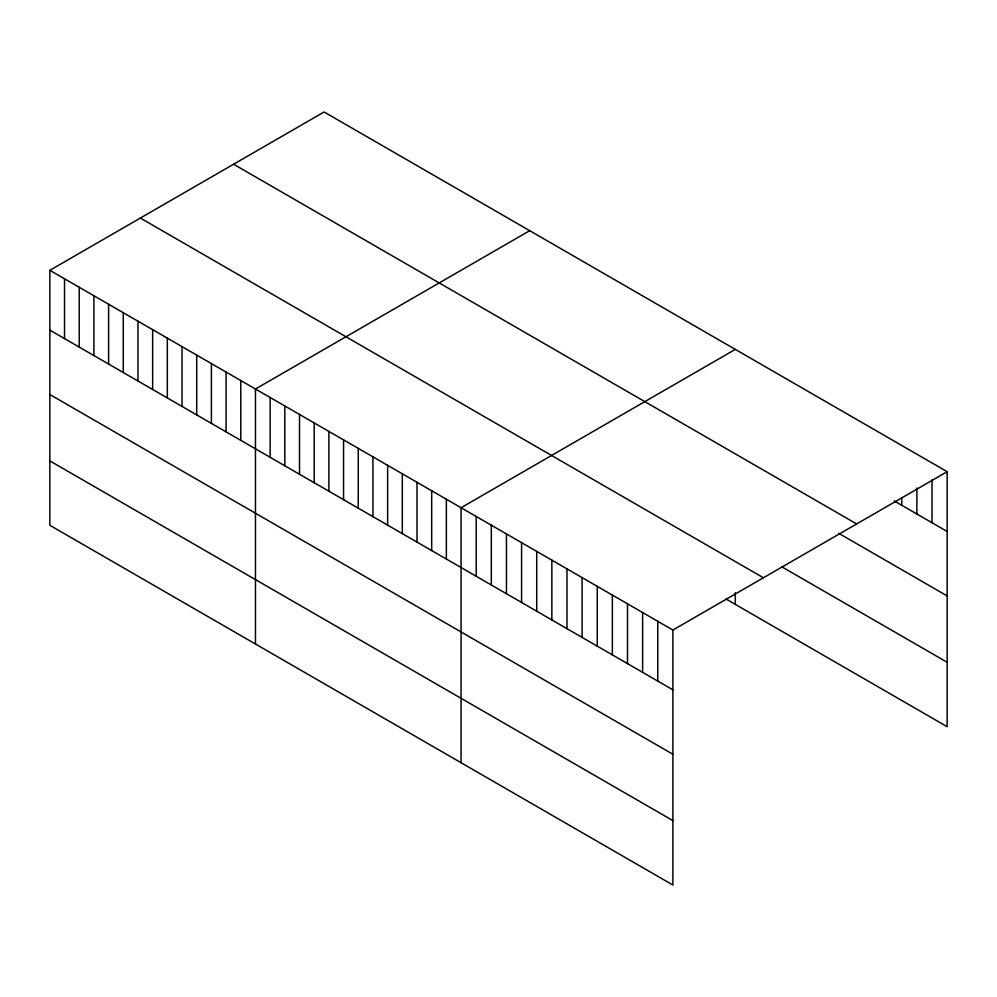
<?xml version="1.0" encoding="UTF-8"?>
<svg xmlns="http://www.w3.org/2000/svg" width="997" height="997" viewBox="0 0 997 997"><rect width="100%" height="100%" fill="white"/><g stroke="black" fill="none" stroke-linecap="round" stroke-linejoin="round"><path stroke-width="1.5" d="M49.85 270.312L672.9 630.029L672.9 885.024L49.85 525.307L49.85 270.312L324.1 111.976L947.15 471.693L947.15 726.688L725.966 598.985M529.706 230.681L255.456 389.017L255.456 644.012M735.312 349.386L461.063 507.722L461.063 762.717M672.9 630.029L947.15 471.693M894.197 500.918L947.15 531.488M233.597 164.231L856.647 523.936M838.714 533.295L947.15 595.907M781.972 566.907L947.15 662.27M140.353 218.056L763.403 577.774M49.85 330.119L672.9 689.824M49.85 394.525L672.9 754.243M49.85 460.901L672.9 820.606M932.021 479.819L932.021 522.752M916.891 487.944L916.891 514.016M901.762 497.615L901.762 505.28M735.312 592.667L735.312 604.381M657.771 621.293L657.771 681.088M642.629 612.557L642.629 672.352M627.499 603.821L627.499 663.616M612.37 595.084L612.37 654.879M597.24 586.348L597.24 646.143M582.111 577.612L582.111 637.407M566.981 568.876L566.981 628.671M551.852 560.14L551.852 619.935M536.722 551.403L536.722 611.211M521.581 542.667L521.581 602.475M506.451 533.931L506.451 593.738M491.322 525.195L491.322 585.002M476.192 516.458L476.192 576.266M446.369 499.248L446.369 559.043M431.689 490.761L431.689 550.568M417.008 482.286L417.008 542.094M402.314 473.812L402.314 533.607M387.634 465.325L387.634 525.132M372.94 456.85L372.94 516.645M358.259 448.376L358.259 508.171M343.566 439.889L343.566 499.696M328.885 431.414L328.885 491.209M314.205 422.94L314.205 482.735M299.511 414.453L299.511 474.26M284.83 405.978L284.83 465.773M270.137 397.491L270.137 457.299M240.775 380.542L240.775 440.338M226.082 372.055L226.082 431.863M211.401 363.581L211.401 423.389M196.708 355.106L196.708 414.902M182.027 346.62L182.027 406.427M167.334 338.145L167.334 397.94M152.653 329.671L152.653 389.466M137.972 321.184L137.972 380.991M123.279 312.709L123.279 372.504M108.598 304.235L108.598 364.03M93.905 295.748L93.905 355.555M79.224 287.273L79.224 347.068M64.531 278.786L64.531 338.594"/></g></svg>
